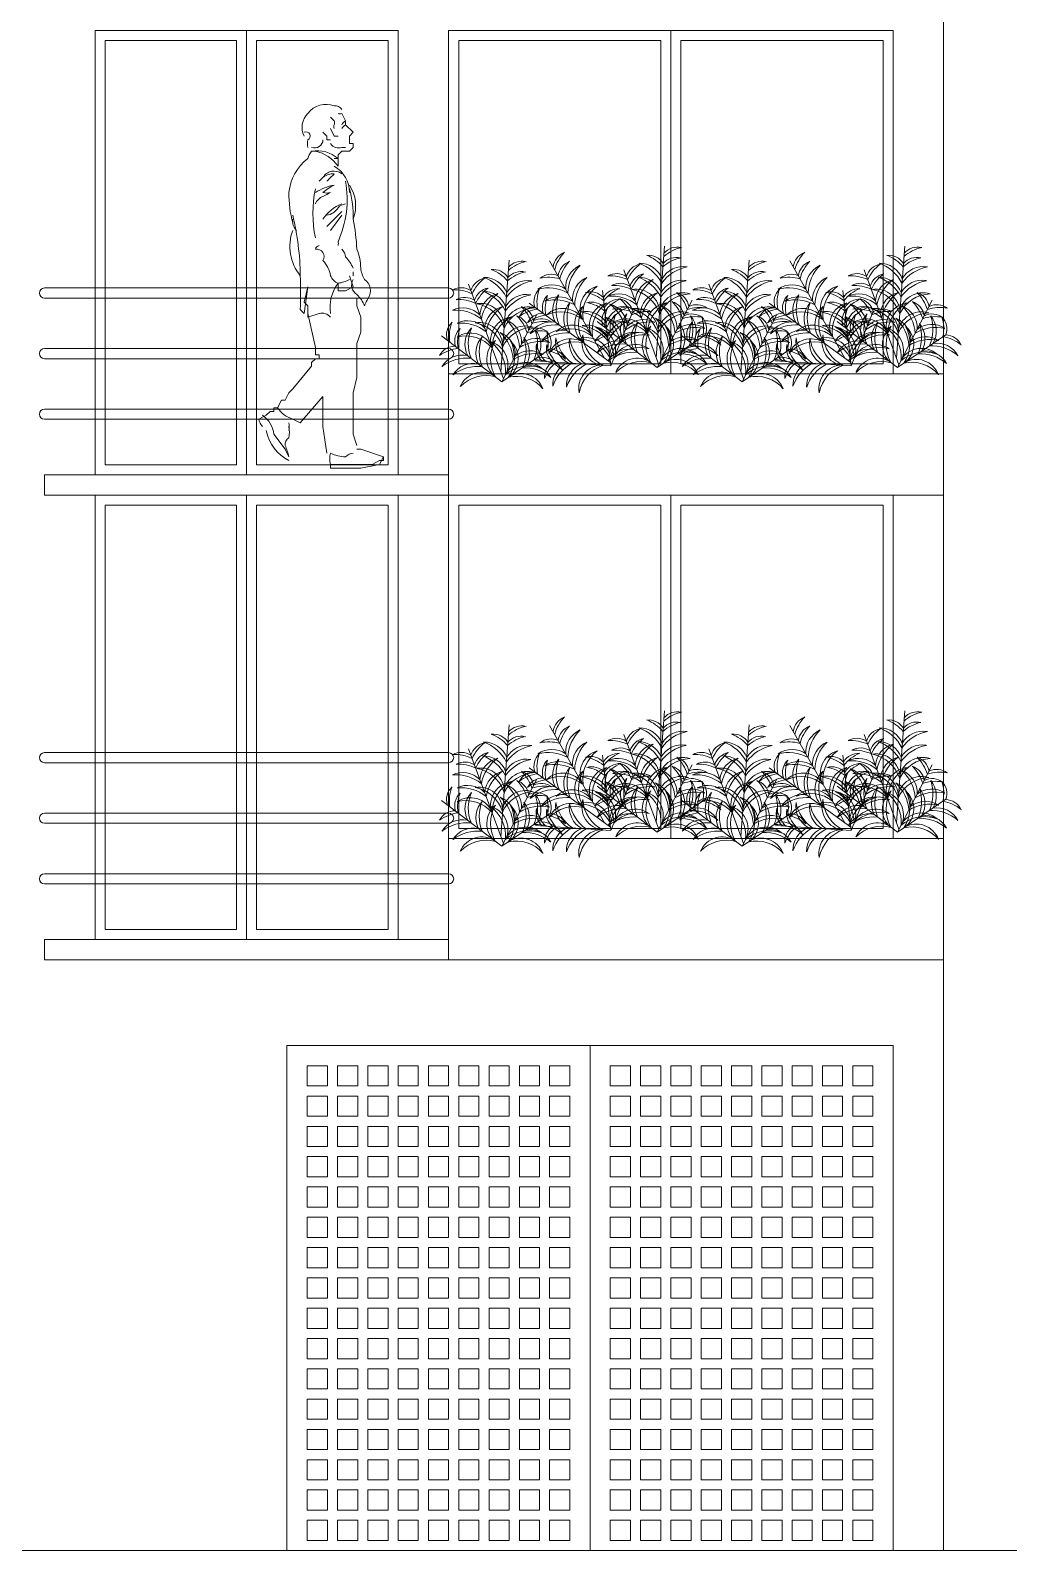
# Model space of a CAD drawing. Header units: millimetres. Extents: x 94 to 362, y 157 to 221.
# Drawn here: x 190.09 to 194.93, y 165.98 to 173.5 of the extents above; entities that cross this region are included whole.
import ezdxf

# ---------------------------------------------------------------- set-up
doc = ezdxf.new("R2010")
doc.units = ezdxf.units.MM
doc.layers.get('0').update_dxf_attribs({"lineweight": 9})
for name, color, linetype, lineweight in [('ALZADOS', 7, 'Continuous', 9), ('ARBOL', 3, 'Continuous', 9), ('BARDA PERIMETRAL', 5, 'Continuous', 9)]:
    doc.layers.add(name, color=color, linetype=linetype, lineweight=lineweight)

# ---------------------------------------------------------------- blocks, each defined once
blk = doc.blocks.new('arbusto02')
at = {"layer": 'ARBOL', "linetype": 'ByBlock'}
for p, q in [((-0.048, 0.801), (0.007, 0.065)), ((0.22, 0.644), (-0.01, 0.019)), ((-0.23, 0.444), (0, 0)), ((0.397, 0.303), (0, 0)), ((-0.319, 0.217), (0, 0))]:
    blk.add_line(p, q, dxfattribs=at)
for centre, radius, start, end in [((-0.132, 0.68), 0.115, 40.53, 103.8644), ((-0.216, 0.539), 0.26, 48.3163, 77.6194), ((-0.127, 0.612), 0.115, 40.53, 103.8644), ((-0.211, 0.471), 0.26, 48.3163, 77.6194), ((0.058, 0.626), 0.115, 84.6157, 147.9501), ((0.162, 0.498), 0.26, 110.8607, 140.1638), ((-0.171, 0.507), 0.16, 29.4889, 99.6338), ((-0.248, 0.401), 0.268, 35.6112, 79.2766), ((0.117, 0.528), 0.16, 88.8463, 158.9911), ((0.209, 0.435), 0.268, 109.2035, 152.8688), ((-0.065, 0.41), 0.26, 23.8984, 53.2015), ((0.069, 0.505), 0.115, 16.1121, 79.4464), ((-0.042, 0.474), 0.26, 23.8984, 53.2015), ((0.093, 0.569), 0.115, 16.1121, 79.4464), ((0.309, 0.346), 0.26, 86.4427, 115.7458), ((0.268, 0.505), 0.115, 60.1978, 123.5321), ((-0.164, 0.416), 0.16, 29.4889, 99.6338), ((-0.241, 0.31), 0.268, 35.6112, 79.2766), ((0.124, 0.437), 0.16, 88.8463, 158.9911), ((0.215, 0.344), 0.268, 109.2035, 152.8688), ((0.14, 0.361), 0.156, 80.6055, 180.8141), ((0.21, 0.283), 0.236, 101.0522, 162.5736), ((-0.128, 0.362), 0.268, 11.1933, 54.8587), ((-0.014, 0.427), 0.16, 5.071, 75.2158), ((0.285, 0.282), 0.26, 86.4427, 115.7458), ((0.244, 0.441), 0.115, 60.1978, 123.5321), ((-0.26, 0.3), 0.115, 63.6602, 126.9945), ((-0.168, 0.338), 0.156, 7.666, 107.8746), ((-0.227, 0.251), 0.236, 25.9065, 87.4278), ((-0.095, 0.385), 0.115, 107.7459, 171.0802), ((0.051, 0.308), 0.26, 133.9908, 163.2939), ((-0.063, 0.325), 0.115, 107.7459, 171.0802), ((0.082, 0.248), 0.26, 133.9908, 163.2939), ((0.029, 0.258), 0.16, 111.9765, 182.1213), ((0.15, 0.208), 0.268, 132.3336, 175.999), ((-0.082, 0.272), 0.156, 343.248, 83.4567), ((-0.171, 0.217), 0.236, 1.4886, 63.0099), ((-0.046, 0.341), 0.16, 5.071, 75.2158), ((-0.159, 0.277), 0.268, 11.1933, 54.8587), ((0.226, 0.242), 0.16, 64.4284, 134.5732), ((0.302, 0.204), 0.268, 84.7855, 128.4509), ((0.257, 0.327), 0.16, 64.4284, 134.5732), ((-0.281, 0.137), 0.26, 71.4465, 100.7496), ((-0.211, 0.255), 0.115, 136.2275, 199.5619), ((-0.046, 0.257), 0.26, 162.4725, 191.7756), ((-0.229, 0.239), 0.115, 63.6602, 126.9945), ((-0.25, 0.076), 0.26, 71.4465, 100.7496), ((-0.097, 0.24), 0.16, 140.4581, 210.6029), ((0.033, 0.254), 0.268, 160.8153, 204.4806), ((-0.158, 0.212), 0.156, 7.666, 107.8746), ((-0.217, 0.125), 0.236, 25.9065, 87.4278), ((0.071, 0.177), 0.16, 111.9765, 182.1213), ((0.192, 0.127), 0.268, 132.3336, 175.999), ((0.15, 0.235), 0.156, 80.6055, 180.8141), ((0.22, 0.157), 0.236, 101.0522, 162.5736), ((0.208, 0.165), 0.156, 56.1875, 156.3962), ((0.24, 0.066), 0.236, 76.6343, 138.1556), ((0.27, 0.119), 0.268, 84.7855, 128.4509), ((0.083, 0.246), 0.16, 332.6191, 42.7639), ((-0.047, 0.252), 0.268, 338.7414, 22.4068), ((0.032, 0.259), 0.26, 351.4465, 20.7496), ((0.196, 0.267), 0.115, 343.6602, 46.9945), ((0.25, 0.308), 0.115, 343.6602, 46.9945), ((0.086, 0.3), 0.26, 351.4465, 20.7496), ((-0.315, 0.101), 0.115, 92.1418, 155.4762), ((-0.256, -0.052), 0.26, 99.9281, 129.2312), ((-0.227, 0.125), 0.16, 52.6191, 122.7639), ((-0.256, -0.003), 0.268, 58.7414, 102.4068), ((-0.186, 0.044), 0.16, 52.6191, 122.7639), ((-0.022, 0.189), 0.16, 140.4581, 210.6029), ((0.108, 0.203), 0.268, 160.8153, 204.4806), ((0.048, 0.154), 0.156, 132.2173, 232.4259), ((0.153, 0.161), 0.236, 152.664, 214.1854), ((0.116, 0.113), 0.156, 103.7356, 203.9443), ((0.211, 0.069), 0.236, 124.1824, 185.7037), ((-0.161, 0.152), 0.236, 329.0367, 30.558), ((-0.057, 0.151), 0.156, 310.7961, 51.0048), ((0.011, 0.19), 0.16, 332.6191, 42.7639), ((-0.119, 0.197), 0.268, 338.7414, 22.4068), ((0.258, -0.038), 0.26, 53.9908, 83.2939), ((0.309, 0.119), 0.115, 27.7459, 91.0802), ((-0.259, 0.001), 0.16, 81.1007, 151.2455), ((-0.224, -0.124), 0.268, 87.223, 130.8884), ((-0.184, -0.05), 0.16, 81.1007, 151.2455), ((-0.214, -0.083), 0.268, 58.7414, 102.4068), ((-0.159, -0.029), 0.156, 30.7961, 131.0048), ((-0.178, -0.133), 0.236, 49.0367, 110.558), ((0.158, -0.167), 0.268, 52.3336, 95.999), ((0.187, -0.039), 0.16, 31.9765, 102.1213), ((0.231, -0.112), 0.268, 52.3336, 95.999), ((0.259, 0.016), 0.16, 31.9765, 102.1213), ((-0.149, -0.176), 0.268, 87.223, 130.8884), ((-0.125, -0.102), 0.156, 59.2778, 159.4864), ((-0.093, -0.201), 0.236, 77.5183, 139.0396), ((0.104, -0.196), 0.236, 44.1824, 105.7037), ((0.131, -0.094), 0.156, 23.7356, 123.9443)]:
    blk.add_arc(centre, radius, start, end, dxfattribs=at)
blk = doc.blocks.new('A$C2EA82C64')
for points in [[(0.2055, 1.7561), (0.1868, 1.7188), (0.1868, 1.7001), (0.1495, 1.6627), (0.1681, 1.6441), (0.1681, 1.6254), (0.1681, 1.6254)], [(0.2429, 1.7935), (0.2429, 1.7935)], [(0.2616, 1.7375), (0.2429, 1.7188)], [(0.2616, 1.6814), (0.2429, 1.6441), (0.2242, 1.6441)], [(0.2616, 1.6254), (0.2802, 1.6254), (0.2802, 1.6441), (0.2989, 1.6627)], [(0.1681, 1.6254), (0.1681, 1.6067), (0.1681, 1.6067), (0.1495, 1.6067), (0.1495, 1.6067), (0.1495, 1.588), (0.1495, 1.588), (0.1681, 1.5693), (0.1868, 1.5693), (0.2055, 1.5693), (0.2242, 1.5506), (0.2242, 1.5506), (0.2242, 1.532), (0.2242, 1.532), (0.2429, 1.532)], [(0.2055, 1.2704), (0.2802, 1.1957)], [(0.2055, 1.2517), (0.2616, 1.177)], [(0.1495, 0.9528), (0.1495, 0.9715)], [(0.1681, 0.9528), (0.1495, 0.8968)], [(0.2242, 0.9154), (0.2242, 0.8781), (0.2055, 0.8781), (0.1868, 0.8781), (0.1868, 0.8781), (0.1495, 0.8968)], [(0.1308, 0.8407), (0.1308, 0.8033), (0.1121, 0.7473), (0.1121, 0.7099), (0.1121, 0.6726), (0.1308, 0.6165), (0.1308, 0.5418), (0.1308, 0.5044), (0.1308, 0.4484), (0.1495, 0.3736), (0.1495, 0.355), (0.1495, 0.3176), (0.1495, 0.2429), (0.1495, 0.1681), (0.1308, 0.1121)], [(0.3736, 0.766), (0.3363, 0.5978), (0.3363, 0.5792), (0.3363, 0.5792), (0.3363, 0.5605), (0.3176, 0.5605), (0.3176, 0.5605), (0.3176, 0.5418), (0.3363, 0.5418), (0.355, 0.5231), (0.355, 0.5044), (0.4484, 0.3923), (0.4671, 0.3736), (0.4857, 0.3363), (0.5044, 0.3363), (0.5231, 0.2989), (0.5418, 0.2989), (0.5418, 0.2989), (0.5418, 0.2802), (0.5605, 0.2802), (0.5792, 0.2616), (0.5792, 0.2616), (0.5792, 0.2616), (0.6165, 0.2429)], [(0.4484, 0.2429), (0.411, 0.2242), (0.2989, 0.355), (0.2989, 0.3176), (0.2989, 0.2989), (0.2989, 0.2055), (0.2802, 0.0747)], [(0.1308, 0.0934), (0.1121, 0.0934), (0, 0.056), (0, 0.056), (0.0187, 0.0187), (0.1121, 0), (0.1495, 0), (0.1868, 0), (0.2055, 0), (0.2055, 0), (0.2616, 0), (0.2616, 0.0187), (0.1868, 0.0187), (0.1495, 0.0187), (0.1121, 0.0187), (0.056, 0.0187), (0.0187, 0.0374), (0, 0.0374), (0, 0.056)]]:
    blk.add_lwpolyline(points)
for points in [[(0.2429, 1.7935, 0.283465), (0.2055, 1.7748)], [(0.2055, 1.7561, 0.220472), (0.2242, 1.7561)], [(0.3736, 1.7561, 0.330709), (0.2429, 1.7935)], [(0.3923, 1.6441, 0.322835), (0.3736, 1.7561)], [(0.2055, 1.7001, 0.149606), (0.1868, 1.7188)], [(0.2055, 1.6814, 0.102362), (0.1868, 1.7001)], [(0.2429, 1.7188, 0.133858), (0.2429, 1.7001)], [(0.2429, 1.6814, 0.251969), (0.2429, 1.7001)], [(0.3923, 1.6627, 1), (0.3736, 1.6254)], [(0.1868, 1.588, 0.07874), (0.2055, 1.588)], [(0.2055, 1.588, 0.362205), (0.2616, 1.6067)], [(0.2989, 1.6254, 0.519685), (0.355, 1.588)], [(0.3736, 1.588, 0.07874), (0.3736, 1.6254)], [(0.355, 1.5693, 0.228346), (0.2242, 1.532, 0.047244), (0.2242, 1.4946)], [(0.3363, 1.5693, 0.188976), (0.2242, 1.4946)], [(0.355, 1.5693, 0.062992), (0.3363, 1.5693)], [(0.3736, 1.532, 0.11811), (0.355, 1.5693)], [(0.4671, 1.3638, 0.212598), (0.3736, 1.532)], [(0.2429, 1.4946, 0.275591), (0.1681, 1.3638)], [(0.2989, 1.4385, 0.464567), (0.2055, 1.4572)], [(0.2989, 1.4385, 0.204724), (0.2429, 1.4572, 0.015748), (0.2802, 1.4199)], [(0.3176, 1.4199, 0.03937), (0.2989, 1.4385)], [(0.1681, 1.4012, 0.244094), (0.1495, 1.233)], [(0.1681, 1.3825, 0.07874), (0.1495, 1.233)], [(0.1868, 1.4199, 0.149606), (0.2242, 1.1209)], [(0.2989, 1.3638, 0.07874), (0.2429, 1.4012)], [(0.3363, 1.3638, 0.102362), (0.2429, 1.4012)], [(0.2989, 1.3451, 0.007874), (0.2616, 1.3638)], [(0.2616, 1.3638, 0.11811), (0.2989, 1.3638)], [(0.3363, 1.1396, 0.102362), (0.3363, 1.3825)], [(0.4484, 1.2144, 0.070866), (0.4671, 1.3638)], [(0.2242, 1.2891, 0.188976), (0.1868, 1.3078)], [(0.2989, 1.233, 0.15748), (0.2055, 1.3078)], [(0.2242, 1.2891, 0.220472), (0.2802, 1.2517)], [(0.3363, 1.3078, 0.220472), (0.2989, 1.3451)], [(0.1495, 1.233, 0.031496), (0.1308, 1.0836, 0.102362), (0.1121, 0.9902)], [(0.4484, 1.2517, 0.055118), (0.411, 0.9528, 0.015748), (0.411, 0.7847), (0.3923, 0.766), (0.3736, 0.8968), (0.3923, 0.822), (0.3736, 0.8033), (0.3736, 0.7847), (0.3736, 0.7473), (0.3176, 0.766, 0.283465), (0.2616, 0.7473)], [(0.4297, 1.177, 0.23622), (0.4484, 1.233)], [(0.411, 0.9528, 0.267717), (0.4484, 1.177)], [(0.2055, 1.0836, 0.165354), (0.1868, 1.0462, 0.086614), (0.1495, 0.9902)], [(0.2242, 1.1209, 0.181102), (0.2242, 1.1023)], [(0.3363, 1.0836, 0.637795), (0.2989, 1.0275)], [(0.3363, 1.0836, 0.267717), (0.3176, 1.1023)], [(0.0934, 0.9341, 0.086614), (0.1121, 0.9902)], [(0.2989, 1.0275, 0.141732), (0.2616, 0.9528)], [(0.0934, 0.9341, 0.393701), (0.0747, 0.8407)], [(0.1308, 0.8594, 0.409449), (0.1495, 0.9341)], [(0.1681, 0.9341, 0.094488), (0.2242, 0.9154, 0.228346), (0.2616, 0.9528)], [(0.2616, 0.766, 0.204724), (0.2242, 0.9154)], [(0.0934, 0.8033, 0.070866), (0.0747, 0.8407)], [(0.1308, 0.8594, 0.11811), (0.0934, 0.8033)], [(0.4484, 0.2429, 0.181102), (0.5231, 0.2989)], [(0.5978, 0.2616, 0.220472), (0.5418, 0.1681), (0.4857, 0.0934), (0.4671, 0.056), (0.4671, 0.056)], [(0.5978, 0.2055, 0.149606), (0.6165, 0.2429)], [(0.4671, 0.2055, 0.070866), (0.4671, 0.1495)], [(0.4671, 0.2242, 0.094488), (0.4671, 0.1868)], [(0.4671, 0.0374, 0.23622), (0.5792, 0.1868)], [(0.4857, 0.1121, 0.370079), (0.4671, 0.1495)], [(0.4857, 0.1121, 0.03937), (0.4671, 0.056)], [(0.1868, 0.056, 0.165354), (0.1495, 0.0747)], [(0.1868, 0.056, 0.11811), (0.2616, 0.0747)], [(0.2616, 0.0187, 0.133858), (0.2616, 0.0747)]]:
    blk.add_lwpolyline(points, format="xyb")

msp = doc.modelspace()

# ---------------------------------------------------------------- linework, layer by layer
for p, q in [((194.6099, 165.9792), (194.6099, 181.0042)), ((193.2099, 173.4542), (193.2099, 171.8542)), ((193.2599, 171.8042), (193.2599, 173.5042)), ((193.2599, 169.5042), (193.2599, 171.2042)), ((193.2099, 171.1542), (193.2099, 169.5542)), ((206.3052, 165.9792), (161.6535, 165.9792))]:
    msp.add_line(p, q)
for points in [[(191.1599, 171.3042), (190.4099, 171.3042), (190.4099, 173.5042), (191.1599, 173.5042)], [(191.1099, 171.3542), (190.4599, 171.3542), (190.4599, 173.4542), (191.1099, 173.4542)], [(191.9099, 171.3042), (191.1599, 171.3042), (191.1599, 173.5042), (191.9099, 173.5042)], [(191.8599, 171.3542), (191.2099, 171.3542), (191.2099, 173.4542), (191.8599, 173.4542)], [(192.1599, 173.5042), (194.3599, 173.5042), (194.3599, 171.8042), (192.1599, 171.8042)], [(192.2099, 173.4542), (193.2099, 173.4542), (193.2099, 171.8542), (192.2099, 171.8542)], [(193.3099, 173.4542), (194.3099, 173.4542), (194.3099, 171.8542), (193.3099, 171.8542)], [(192.1599, 171.8042), (194.6099, 171.8042), (194.6099, 171.2042), (192.1599, 171.2042)], [(190.1599, 171.3042), (192.1599, 171.3042), (192.1599, 171.2042), (190.1599, 171.2042)], [(191.1599, 169.0042), (190.4099, 169.0042), (190.4099, 171.2042), (191.1599, 171.2042)], [(191.9099, 169.0042), (191.1599, 169.0042), (191.1599, 171.2042), (191.9099, 171.2042)], [(192.1599, 171.2042), (194.3599, 171.2042), (194.3599, 169.5042), (192.1599, 169.5042)], [(191.1099, 169.0542), (190.4599, 169.0542), (190.4599, 171.1542), (191.1099, 171.1542)], [(191.8599, 169.0542), (191.2099, 169.0542), (191.2099, 171.1542), (191.8599, 171.1542)], [(192.2099, 171.1542), (193.2099, 171.1542), (193.2099, 169.5542), (192.2099, 169.5542)], [(193.3099, 171.1542), (194.3099, 171.1542), (194.3099, 169.5542), (193.3099, 169.5542)], [(192.1599, 169.5042), (194.6099, 169.5042), (194.6099, 168.9042), (192.1599, 168.9042)], [(190.1599, 169.0042), (192.1599, 169.0042), (192.1599, 168.9042), (190.1599, 168.9042)], [(191.3599, 168.4792), (192.8599, 168.4792), (192.8599, 165.9792), (191.3599, 165.9792)], [(192.8599, 168.4792), (194.3599, 168.4792), (194.3599, 165.9792), (192.8599, 165.9792)], [(191.4599, 168.3792), (191.5599, 168.3792), (191.5599, 168.2792), (191.4599, 168.2792)], [(191.4599, 168.3792), (191.5599, 168.3792), (191.5599, 168.2792), (191.4599, 168.2792)], [(191.6099, 168.3792), (191.7099, 168.3792), (191.7099, 168.2792), (191.6099, 168.2792)], [(191.7599, 168.3792), (191.8599, 168.3792), (191.8599, 168.2792), (191.7599, 168.2792)], [(191.7599, 168.3792), (191.8599, 168.3792), (191.8599, 168.2792), (191.7599, 168.2792)], [(191.9099, 168.3792), (192.0099, 168.3792), (192.0099, 168.2792), (191.9099, 168.2792)], [(192.0599, 168.3792), (192.1599, 168.3792), (192.1599, 168.2792), (192.0599, 168.2792)], [(192.0599, 168.3792), (192.1599, 168.3792), (192.1599, 168.2792), (192.0599, 168.2792)], [(192.2099, 168.3792), (192.3099, 168.3792), (192.3099, 168.2792), (192.2099, 168.2792)], [(192.3599, 168.3792), (192.4599, 168.3792), (192.4599, 168.2792), (192.3599, 168.2792)], [(192.3599, 168.3792), (192.4599, 168.3792), (192.4599, 168.2792), (192.3599, 168.2792)], [(192.5099, 168.3792), (192.6099, 168.3792), (192.6099, 168.2792), (192.5099, 168.2792)], [(192.6599, 168.3792), (192.7599, 168.3792), (192.7599, 168.2792), (192.6599, 168.2792)], [(192.9599, 168.3792), (193.0599, 168.3792), (193.0599, 168.2792), (192.9599, 168.2792)], [(192.9599, 168.3792), (193.0599, 168.3792), (193.0599, 168.2792), (192.9599, 168.2792)], [(193.1099, 168.3792), (193.2099, 168.3792), (193.2099, 168.2792), (193.1099, 168.2792)], [(193.2599, 168.3792), (193.3599, 168.3792), (193.3599, 168.2792), (193.2599, 168.2792)], [(193.2599, 168.3792), (193.3599, 168.3792), (193.3599, 168.2792), (193.2599, 168.2792)], [(193.4099, 168.3792), (193.5099, 168.3792), (193.5099, 168.2792), (193.4099, 168.2792)], [(193.5599, 168.3792), (193.6599, 168.3792), (193.6599, 168.2792), (193.5599, 168.2792)], [(193.5599, 168.3792), (193.6599, 168.3792), (193.6599, 168.2792), (193.5599, 168.2792)], [(193.7099, 168.3792), (193.8099, 168.3792), (193.8099, 168.2792), (193.7099, 168.2792)], [(193.8599, 168.3792), (193.9599, 168.3792), (193.9599, 168.2792), (193.8599, 168.2792)], [(193.8599, 168.3792), (193.9599, 168.3792), (193.9599, 168.2792), (193.8599, 168.2792)], [(194.0099, 168.3792), (194.1099, 168.3792), (194.1099, 168.2792), (194.0099, 168.2792)], [(194.1599, 168.3792), (194.2599, 168.3792), (194.2599, 168.2792), (194.1599, 168.2792)], [(191.4599, 168.2292), (191.5599, 168.2292), (191.5599, 168.1292), (191.4599, 168.1292)], [(191.4599, 168.2292), (191.5599, 168.2292), (191.5599, 168.1292), (191.4599, 168.1292)], [(191.6099, 168.2292), (191.7099, 168.2292), (191.7099, 168.1292), (191.6099, 168.1292)], [(191.7599, 168.2292), (191.8599, 168.2292), (191.8599, 168.1292), (191.7599, 168.1292)], [(191.7599, 168.2292), (191.8599, 168.2292), (191.8599, 168.1292), (191.7599, 168.1292)], [(191.9099, 168.2292), (192.0099, 168.2292), (192.0099, 168.1292), (191.9099, 168.1292)], [(192.0599, 168.2292), (192.1599, 168.2292), (192.1599, 168.1292), (192.0599, 168.1292)], [(192.0599, 168.2292), (192.1599, 168.2292), (192.1599, 168.1292), (192.0599, 168.1292)], [(192.2099, 168.2292), (192.3099, 168.2292), (192.3099, 168.1292), (192.2099, 168.1292)], [(192.3599, 168.2292), (192.4599, 168.2292), (192.4599, 168.1292), (192.3599, 168.1292)], [(192.3599, 168.2292), (192.4599, 168.2292), (192.4599, 168.1292), (192.3599, 168.1292)], [(192.5099, 168.2292), (192.6099, 168.2292), (192.6099, 168.1292), (192.5099, 168.1292)], [(192.6599, 168.2292), (192.7599, 168.2292), (192.7599, 168.1292), (192.6599, 168.1292)], [(192.9599, 168.2292), (193.0599, 168.2292), (193.0599, 168.1292), (192.9599, 168.1292)], [(192.9599, 168.2292), (193.0599, 168.2292), (193.0599, 168.1292), (192.9599, 168.1292)], [(193.1099, 168.2292), (193.2099, 168.2292), (193.2099, 168.1292), (193.1099, 168.1292)], [(193.2599, 168.2292), (193.3599, 168.2292), (193.3599, 168.1292), (193.2599, 168.1292)], [(193.2599, 168.2292), (193.3599, 168.2292), (193.3599, 168.1292), (193.2599, 168.1292)], [(193.4099, 168.2292), (193.5099, 168.2292), (193.5099, 168.1292), (193.4099, 168.1292)], [(193.5599, 168.2292), (193.6599, 168.2292), (193.6599, 168.1292), (193.5599, 168.1292)], [(193.5599, 168.2292), (193.6599, 168.2292), (193.6599, 168.1292), (193.5599, 168.1292)], [(193.7099, 168.2292), (193.8099, 168.2292), (193.8099, 168.1292), (193.7099, 168.1292)], [(193.8599, 168.2292), (193.9599, 168.2292), (193.9599, 168.1292), (193.8599, 168.1292)], [(193.8599, 168.2292), (193.9599, 168.2292), (193.9599, 168.1292), (193.8599, 168.1292)], [(194.0099, 168.2292), (194.1099, 168.2292), (194.1099, 168.1292), (194.0099, 168.1292)], [(194.1599, 168.2292), (194.2599, 168.2292), (194.2599, 168.1292), (194.1599, 168.1292)], [(191.4599, 168.0792), (191.5599, 168.0792), (191.5599, 167.9792), (191.4599, 167.9792)], [(191.4599, 168.0792), (191.5599, 168.0792), (191.5599, 167.9792), (191.4599, 167.9792)], [(191.6099, 168.0792), (191.7099, 168.0792), (191.7099, 167.9792), (191.6099, 167.9792)], [(191.7599, 168.0792), (191.8599, 168.0792), (191.8599, 167.9792), (191.7599, 167.9792)], [(191.7599, 168.0792), (191.8599, 168.0792), (191.8599, 167.9792), (191.7599, 167.9792)], [(191.9099, 168.0792), (192.0099, 168.0792), (192.0099, 167.9792), (191.9099, 167.9792)], [(192.0599, 168.0792), (192.1599, 168.0792), (192.1599, 167.9792), (192.0599, 167.9792)], [(192.0599, 168.0792), (192.1599, 168.0792), (192.1599, 167.9792), (192.0599, 167.9792)], [(192.2099, 168.0792), (192.3099, 168.0792), (192.3099, 167.9792), (192.2099, 167.9792)], [(192.3599, 168.0792), (192.4599, 168.0792), (192.4599, 167.9792), (192.3599, 167.9792)], [(192.3599, 168.0792), (192.4599, 168.0792), (192.4599, 167.9792), (192.3599, 167.9792)], [(192.5099, 168.0792), (192.6099, 168.0792), (192.6099, 167.9792), (192.5099, 167.9792)], [(192.6599, 168.0792), (192.7599, 168.0792), (192.7599, 167.9792), (192.6599, 167.9792)], [(192.9599, 168.0792), (193.0599, 168.0792), (193.0599, 167.9792), (192.9599, 167.9792)], [(192.9599, 168.0792), (193.0599, 168.0792), (193.0599, 167.9792), (192.9599, 167.9792)], [(193.1099, 168.0792), (193.2099, 168.0792), (193.2099, 167.9792), (193.1099, 167.9792)], [(193.2599, 168.0792), (193.3599, 168.0792), (193.3599, 167.9792), (193.2599, 167.9792)], [(193.2599, 168.0792), (193.3599, 168.0792), (193.3599, 167.9792), (193.2599, 167.9792)], [(193.4099, 168.0792), (193.5099, 168.0792), (193.5099, 167.9792), (193.4099, 167.9792)], [(193.5599, 168.0792), (193.6599, 168.0792), (193.6599, 167.9792), (193.5599, 167.9792)], [(193.5599, 168.0792), (193.6599, 168.0792), (193.6599, 167.9792), (193.5599, 167.9792)], [(193.7099, 168.0792), (193.8099, 168.0792), (193.8099, 167.9792), (193.7099, 167.9792)], [(193.8599, 168.0792), (193.9599, 168.0792), (193.9599, 167.9792), (193.8599, 167.9792)], [(193.8599, 168.0792), (193.9599, 168.0792), (193.9599, 167.9792), (193.8599, 167.9792)], [(194.0099, 168.0792), (194.1099, 168.0792), (194.1099, 167.9792), (194.0099, 167.9792)], [(194.1599, 168.0792), (194.2599, 168.0792), (194.2599, 167.9792), (194.1599, 167.9792)], [(191.4599, 167.9292), (191.5599, 167.9292), (191.5599, 167.8292), (191.4599, 167.8292)], [(191.4599, 167.9292), (191.5599, 167.9292), (191.5599, 167.8292), (191.4599, 167.8292)], [(191.6099, 167.9292), (191.7099, 167.9292), (191.7099, 167.8292), (191.6099, 167.8292)], [(191.7599, 167.9292), (191.8599, 167.9292), (191.8599, 167.8292), (191.7599, 167.8292)], [(191.7599, 167.9292), (191.8599, 167.9292), (191.8599, 167.8292), (191.7599, 167.8292)], [(191.9099, 167.9292), (192.0099, 167.9292), (192.0099, 167.8292), (191.9099, 167.8292)], [(192.0599, 167.9292), (192.1599, 167.9292), (192.1599, 167.8292), (192.0599, 167.8292)], [(192.0599, 167.9292), (192.1599, 167.9292), (192.1599, 167.8292), (192.0599, 167.8292)], [(192.2099, 167.9292), (192.3099, 167.9292), (192.3099, 167.8292), (192.2099, 167.8292)], [(192.3599, 167.9292), (192.4599, 167.9292), (192.4599, 167.8292), (192.3599, 167.8292)], [(192.3599, 167.9292), (192.4599, 167.9292), (192.4599, 167.8292), (192.3599, 167.8292)], [(192.5099, 167.9292), (192.6099, 167.9292), (192.6099, 167.8292), (192.5099, 167.8292)], [(192.6599, 167.9292), (192.7599, 167.9292), (192.7599, 167.8292), (192.6599, 167.8292)], [(192.9599, 167.9292), (193.0599, 167.9292), (193.0599, 167.8292), (192.9599, 167.8292)], [(192.9599, 167.9292), (193.0599, 167.9292), (193.0599, 167.8292), (192.9599, 167.8292)], [(193.1099, 167.9292), (193.2099, 167.9292), (193.2099, 167.8292), (193.1099, 167.8292)], [(193.2599, 167.9292), (193.3599, 167.9292), (193.3599, 167.8292), (193.2599, 167.8292)], [(193.2599, 167.9292), (193.3599, 167.9292), (193.3599, 167.8292), (193.2599, 167.8292)], [(193.4099, 167.9292), (193.5099, 167.9292), (193.5099, 167.8292), (193.4099, 167.8292)], [(193.5599, 167.9292), (193.6599, 167.9292), (193.6599, 167.8292), (193.5599, 167.8292)], [(193.5599, 167.9292), (193.6599, 167.9292), (193.6599, 167.8292), (193.5599, 167.8292)], [(193.7099, 167.9292), (193.8099, 167.9292), (193.8099, 167.8292), (193.7099, 167.8292)], [(193.8599, 167.9292), (193.9599, 167.9292), (193.9599, 167.8292), (193.8599, 167.8292)], [(193.8599, 167.9292), (193.9599, 167.9292), (193.9599, 167.8292), (193.8599, 167.8292)], [(194.0099, 167.9292), (194.1099, 167.9292), (194.1099, 167.8292), (194.0099, 167.8292)], [(194.1599, 167.9292), (194.2599, 167.9292), (194.2599, 167.8292), (194.1599, 167.8292)], [(191.4599, 167.7792), (191.5599, 167.7792), (191.5599, 167.6792), (191.4599, 167.6792)], [(191.4599, 167.7792), (191.5599, 167.7792), (191.5599, 167.6792), (191.4599, 167.6792)], [(191.6099, 167.7792), (191.7099, 167.7792), (191.7099, 167.6792), (191.6099, 167.6792)], [(191.7599, 167.7792), (191.8599, 167.7792), (191.8599, 167.6792), (191.7599, 167.6792)], [(191.7599, 167.7792), (191.8599, 167.7792), (191.8599, 167.6792), (191.7599, 167.6792)], [(191.9099, 167.7792), (192.0099, 167.7792), (192.0099, 167.6792), (191.9099, 167.6792)], [(192.0599, 167.7792), (192.1599, 167.7792), (192.1599, 167.6792), (192.0599, 167.6792)], [(192.0599, 167.7792), (192.1599, 167.7792), (192.1599, 167.6792), (192.0599, 167.6792)], [(192.2099, 167.7792), (192.3099, 167.7792), (192.3099, 167.6792), (192.2099, 167.6792)], [(192.3599, 167.7792), (192.4599, 167.7792), (192.4599, 167.6792), (192.3599, 167.6792)], [(192.3599, 167.7792), (192.4599, 167.7792), (192.4599, 167.6792), (192.3599, 167.6792)], [(192.5099, 167.7792), (192.6099, 167.7792), (192.6099, 167.6792), (192.5099, 167.6792)], [(192.6599, 167.7792), (192.7599, 167.7792), (192.7599, 167.6792), (192.6599, 167.6792)], [(192.9599, 167.7792), (193.0599, 167.7792), (193.0599, 167.6792), (192.9599, 167.6792)], [(192.9599, 167.7792), (193.0599, 167.7792), (193.0599, 167.6792), (192.9599, 167.6792)], [(193.1099, 167.7792), (193.2099, 167.7792), (193.2099, 167.6792), (193.1099, 167.6792)], [(193.2599, 167.7792), (193.3599, 167.7792), (193.3599, 167.6792), (193.2599, 167.6792)], [(193.2599, 167.7792), (193.3599, 167.7792), (193.3599, 167.6792), (193.2599, 167.6792)], [(193.4099, 167.7792), (193.5099, 167.7792), (193.5099, 167.6792), (193.4099, 167.6792)], [(193.5599, 167.7792), (193.6599, 167.7792), (193.6599, 167.6792), (193.5599, 167.6792)], [(193.5599, 167.7792), (193.6599, 167.7792), (193.6599, 167.6792), (193.5599, 167.6792)], [(193.7099, 167.7792), (193.8099, 167.7792), (193.8099, 167.6792), (193.7099, 167.6792)], [(193.8599, 167.7792), (193.9599, 167.7792), (193.9599, 167.6792), (193.8599, 167.6792)], [(193.8599, 167.7792), (193.9599, 167.7792), (193.9599, 167.6792), (193.8599, 167.6792)], [(194.0099, 167.7792), (194.1099, 167.7792), (194.1099, 167.6792), (194.0099, 167.6792)], [(194.1599, 167.7792), (194.2599, 167.7792), (194.2599, 167.6792), (194.1599, 167.6792)], [(191.4599, 167.6292), (191.5599, 167.6292), (191.5599, 167.5292), (191.4599, 167.5292)], [(191.4599, 167.6292), (191.5599, 167.6292), (191.5599, 167.5292), (191.4599, 167.5292)], [(191.6099, 167.6292), (191.7099, 167.6292), (191.7099, 167.5292), (191.6099, 167.5292)], [(191.7599, 167.6292), (191.8599, 167.6292), (191.8599, 167.5292), (191.7599, 167.5292)], [(191.7599, 167.6292), (191.8599, 167.6292), (191.8599, 167.5292), (191.7599, 167.5292)], [(191.9099, 167.6292), (192.0099, 167.6292), (192.0099, 167.5292), (191.9099, 167.5292)], [(192.0599, 167.6292), (192.1599, 167.6292), (192.1599, 167.5292), (192.0599, 167.5292)], [(192.0599, 167.6292), (192.1599, 167.6292), (192.1599, 167.5292), (192.0599, 167.5292)], [(192.2099, 167.6292), (192.3099, 167.6292), (192.3099, 167.5292), (192.2099, 167.5292)], [(192.3599, 167.6292), (192.4599, 167.6292), (192.4599, 167.5292), (192.3599, 167.5292)], [(192.3599, 167.6292), (192.4599, 167.6292), (192.4599, 167.5292), (192.3599, 167.5292)], [(192.5099, 167.6292), (192.6099, 167.6292), (192.6099, 167.5292), (192.5099, 167.5292)], [(192.6599, 167.6292), (192.7599, 167.6292), (192.7599, 167.5292), (192.6599, 167.5292)], [(192.9599, 167.6292), (193.0599, 167.6292), (193.0599, 167.5292), (192.9599, 167.5292)], [(192.9599, 167.6292), (193.0599, 167.6292), (193.0599, 167.5292), (192.9599, 167.5292)], [(193.1099, 167.6292), (193.2099, 167.6292), (193.2099, 167.5292), (193.1099, 167.5292)], [(193.2599, 167.6292), (193.3599, 167.6292), (193.3599, 167.5292), (193.2599, 167.5292)], [(193.2599, 167.6292), (193.3599, 167.6292), (193.3599, 167.5292), (193.2599, 167.5292)], [(193.4099, 167.6292), (193.5099, 167.6292), (193.5099, 167.5292), (193.4099, 167.5292)], [(193.5599, 167.6292), (193.6599, 167.6292), (193.6599, 167.5292), (193.5599, 167.5292)], [(193.5599, 167.6292), (193.6599, 167.6292), (193.6599, 167.5292), (193.5599, 167.5292)], [(193.7099, 167.6292), (193.8099, 167.6292), (193.8099, 167.5292), (193.7099, 167.5292)], [(193.8599, 167.6292), (193.9599, 167.6292), (193.9599, 167.5292), (193.8599, 167.5292)], [(193.8599, 167.6292), (193.9599, 167.6292), (193.9599, 167.5292), (193.8599, 167.5292)], [(194.0099, 167.6292), (194.1099, 167.6292), (194.1099, 167.5292), (194.0099, 167.5292)], [(194.1599, 167.6292), (194.2599, 167.6292), (194.2599, 167.5292), (194.1599, 167.5292)], [(191.4599, 167.4792), (191.5599, 167.4792), (191.5599, 167.3792), (191.4599, 167.3792)], [(191.4599, 167.4792), (191.5599, 167.4792), (191.5599, 167.3792), (191.4599, 167.3792)], [(191.6099, 167.4792), (191.7099, 167.4792), (191.7099, 167.3792), (191.6099, 167.3792)], [(191.7599, 167.4792), (191.8599, 167.4792), (191.8599, 167.3792), (191.7599, 167.3792)], [(191.7599, 167.4792), (191.8599, 167.4792), (191.8599, 167.3792), (191.7599, 167.3792)], [(191.9099, 167.4792), (192.0099, 167.4792), (192.0099, 167.3792), (191.9099, 167.3792)], [(192.0599, 167.4792), (192.1599, 167.4792), (192.1599, 167.3792), (192.0599, 167.3792)], [(192.0599, 167.4792), (192.1599, 167.4792), (192.1599, 167.3792), (192.0599, 167.3792)], [(192.2099, 167.4792), (192.3099, 167.4792), (192.3099, 167.3792), (192.2099, 167.3792)], [(192.3599, 167.4792), (192.4599, 167.4792), (192.4599, 167.3792), (192.3599, 167.3792)], [(192.3599, 167.4792), (192.4599, 167.4792), (192.4599, 167.3792), (192.3599, 167.3792)], [(192.5099, 167.4792), (192.6099, 167.4792), (192.6099, 167.3792), (192.5099, 167.3792)], [(192.6599, 167.4792), (192.7599, 167.4792), (192.7599, 167.3792), (192.6599, 167.3792)], [(192.9599, 167.4792), (193.0599, 167.4792), (193.0599, 167.3792), (192.9599, 167.3792)], [(192.9599, 167.4792), (193.0599, 167.4792), (193.0599, 167.3792), (192.9599, 167.3792)], [(193.1099, 167.4792), (193.2099, 167.4792), (193.2099, 167.3792), (193.1099, 167.3792)], [(193.2599, 167.4792), (193.3599, 167.4792), (193.3599, 167.3792), (193.2599, 167.3792)], [(193.2599, 167.4792), (193.3599, 167.4792), (193.3599, 167.3792), (193.2599, 167.3792)], [(193.4099, 167.4792), (193.5099, 167.4792), (193.5099, 167.3792), (193.4099, 167.3792)], [(193.5599, 167.4792), (193.6599, 167.4792), (193.6599, 167.3792), (193.5599, 167.3792)], [(193.5599, 167.4792), (193.6599, 167.4792), (193.6599, 167.3792), (193.5599, 167.3792)], [(193.7099, 167.4792), (193.8099, 167.4792), (193.8099, 167.3792), (193.7099, 167.3792)], [(193.8599, 167.4792), (193.9599, 167.4792), (193.9599, 167.3792), (193.8599, 167.3792)], [(193.8599, 167.4792), (193.9599, 167.4792), (193.9599, 167.3792), (193.8599, 167.3792)], [(194.0099, 167.4792), (194.1099, 167.4792), (194.1099, 167.3792), (194.0099, 167.3792)], [(194.1599, 167.4792), (194.2599, 167.4792), (194.2599, 167.3792), (194.1599, 167.3792)], [(191.4599, 167.3292), (191.5599, 167.3292), (191.5599, 167.2292), (191.4599, 167.2292)], [(191.4599, 167.3292), (191.5599, 167.3292), (191.5599, 167.2292), (191.4599, 167.2292)], [(191.6099, 167.3292), (191.7099, 167.3292), (191.7099, 167.2292), (191.6099, 167.2292)], [(191.7599, 167.3292), (191.8599, 167.3292), (191.8599, 167.2292), (191.7599, 167.2292)], [(191.7599, 167.3292), (191.8599, 167.3292), (191.8599, 167.2292), (191.7599, 167.2292)], [(191.9099, 167.3292), (192.0099, 167.3292), (192.0099, 167.2292), (191.9099, 167.2292)], [(192.0599, 167.3292), (192.1599, 167.3292), (192.1599, 167.2292), (192.0599, 167.2292)], [(192.0599, 167.3292), (192.1599, 167.3292), (192.1599, 167.2292), (192.0599, 167.2292)], [(192.2099, 167.3292), (192.3099, 167.3292), (192.3099, 167.2292), (192.2099, 167.2292)], [(192.3599, 167.3292), (192.4599, 167.3292), (192.4599, 167.2292), (192.3599, 167.2292)], [(192.3599, 167.3292), (192.4599, 167.3292), (192.4599, 167.2292), (192.3599, 167.2292)], [(192.5099, 167.3292), (192.6099, 167.3292), (192.6099, 167.2292), (192.5099, 167.2292)], [(192.6599, 167.3292), (192.7599, 167.3292), (192.7599, 167.2292), (192.6599, 167.2292)], [(192.9599, 167.3292), (193.0599, 167.3292), (193.0599, 167.2292), (192.9599, 167.2292)], [(192.9599, 167.3292), (193.0599, 167.3292), (193.0599, 167.2292), (192.9599, 167.2292)], [(193.1099, 167.3292), (193.2099, 167.3292), (193.2099, 167.2292), (193.1099, 167.2292)], [(193.2599, 167.3292), (193.3599, 167.3292), (193.3599, 167.2292), (193.2599, 167.2292)], [(193.2599, 167.3292), (193.3599, 167.3292), (193.3599, 167.2292), (193.2599, 167.2292)], [(193.4099, 167.3292), (193.5099, 167.3292), (193.5099, 167.2292), (193.4099, 167.2292)], [(193.5599, 167.3292), (193.6599, 167.3292), (193.6599, 167.2292), (193.5599, 167.2292)], [(193.5599, 167.3292), (193.6599, 167.3292), (193.6599, 167.2292), (193.5599, 167.2292)], [(193.7099, 167.3292), (193.8099, 167.3292), (193.8099, 167.2292), (193.7099, 167.2292)], [(193.8599, 167.3292), (193.9599, 167.3292), (193.9599, 167.2292), (193.8599, 167.2292)], [(193.8599, 167.3292), (193.9599, 167.3292), (193.9599, 167.2292), (193.8599, 167.2292)], [(194.0099, 167.3292), (194.1099, 167.3292), (194.1099, 167.2292), (194.0099, 167.2292)], [(194.1599, 167.3292), (194.2599, 167.3292), (194.2599, 167.2292), (194.1599, 167.2292)], [(191.4599, 167.1792), (191.5599, 167.1792), (191.5599, 167.0792), (191.4599, 167.0792)], [(191.4599, 167.1792), (191.5599, 167.1792), (191.5599, 167.0792), (191.4599, 167.0792)], [(191.6099, 167.1792), (191.7099, 167.1792), (191.7099, 167.0792), (191.6099, 167.0792)], [(191.7599, 167.1792), (191.8599, 167.1792), (191.8599, 167.0792), (191.7599, 167.0792)], [(191.7599, 167.1792), (191.8599, 167.1792), (191.8599, 167.0792), (191.7599, 167.0792)], [(191.9099, 167.1792), (192.0099, 167.1792), (192.0099, 167.0792), (191.9099, 167.0792)], [(192.0599, 167.1792), (192.1599, 167.1792), (192.1599, 167.0792), (192.0599, 167.0792)], [(192.0599, 167.1792), (192.1599, 167.1792), (192.1599, 167.0792), (192.0599, 167.0792)], [(192.2099, 167.1792), (192.3099, 167.1792), (192.3099, 167.0792), (192.2099, 167.0792)], [(192.3599, 167.1792), (192.4599, 167.1792), (192.4599, 167.0792), (192.3599, 167.0792)], [(192.3599, 167.1792), (192.4599, 167.1792), (192.4599, 167.0792), (192.3599, 167.0792)], [(192.5099, 167.1792), (192.6099, 167.1792), (192.6099, 167.0792), (192.5099, 167.0792)], [(192.6599, 167.1792), (192.7599, 167.1792), (192.7599, 167.0792), (192.6599, 167.0792)], [(192.9599, 167.1792), (193.0599, 167.1792), (193.0599, 167.0792), (192.9599, 167.0792)], [(192.9599, 167.1792), (193.0599, 167.1792), (193.0599, 167.0792), (192.9599, 167.0792)], [(193.1099, 167.1792), (193.2099, 167.1792), (193.2099, 167.0792), (193.1099, 167.0792)], [(193.2599, 167.1792), (193.3599, 167.1792), (193.3599, 167.0792), (193.2599, 167.0792)], [(193.2599, 167.1792), (193.3599, 167.1792), (193.3599, 167.0792), (193.2599, 167.0792)], [(193.4099, 167.1792), (193.5099, 167.1792), (193.5099, 167.0792), (193.4099, 167.0792)], [(193.5599, 167.1792), (193.6599, 167.1792), (193.6599, 167.0792), (193.5599, 167.0792)], [(193.5599, 167.1792), (193.6599, 167.1792), (193.6599, 167.0792), (193.5599, 167.0792)], [(193.7099, 167.1792), (193.8099, 167.1792), (193.8099, 167.0792), (193.7099, 167.0792)], [(193.8599, 167.1792), (193.9599, 167.1792), (193.9599, 167.0792), (193.8599, 167.0792)], [(193.8599, 167.1792), (193.9599, 167.1792), (193.9599, 167.0792), (193.8599, 167.0792)], [(194.0099, 167.1792), (194.1099, 167.1792), (194.1099, 167.0792), (194.0099, 167.0792)], [(194.1599, 167.1792), (194.2599, 167.1792), (194.2599, 167.0792), (194.1599, 167.0792)], [(191.4599, 167.0292), (191.5599, 167.0292), (191.5599, 166.9292), (191.4599, 166.9292)], [(191.4599, 167.0292), (191.5599, 167.0292), (191.5599, 166.9292), (191.4599, 166.9292)], [(191.6099, 167.0292), (191.7099, 167.0292), (191.7099, 166.9292), (191.6099, 166.9292)], [(191.7599, 167.0292), (191.8599, 167.0292), (191.8599, 166.9292), (191.7599, 166.9292)], [(191.7599, 167.0292), (191.8599, 167.0292), (191.8599, 166.9292), (191.7599, 166.9292)], [(191.9099, 167.0292), (192.0099, 167.0292), (192.0099, 166.9292), (191.9099, 166.9292)], [(192.0599, 167.0292), (192.1599, 167.0292), (192.1599, 166.9292), (192.0599, 166.9292)], [(192.0599, 167.0292), (192.1599, 167.0292), (192.1599, 166.9292), (192.0599, 166.9292)], [(192.2099, 167.0292), (192.3099, 167.0292), (192.3099, 166.9292), (192.2099, 166.9292)], [(192.3599, 167.0292), (192.4599, 167.0292), (192.4599, 166.9292), (192.3599, 166.9292)], [(192.3599, 167.0292), (192.4599, 167.0292), (192.4599, 166.9292), (192.3599, 166.9292)], [(192.5099, 167.0292), (192.6099, 167.0292), (192.6099, 166.9292), (192.5099, 166.9292)], [(192.6599, 167.0292), (192.7599, 167.0292), (192.7599, 166.9292), (192.6599, 166.9292)], [(192.9599, 167.0292), (193.0599, 167.0292), (193.0599, 166.9292), (192.9599, 166.9292)], [(192.9599, 167.0292), (193.0599, 167.0292), (193.0599, 166.9292), (192.9599, 166.9292)], [(193.1099, 167.0292), (193.2099, 167.0292), (193.2099, 166.9292), (193.1099, 166.9292)], [(193.2599, 167.0292), (193.3599, 167.0292), (193.3599, 166.9292), (193.2599, 166.9292)], [(193.2599, 167.0292), (193.3599, 167.0292), (193.3599, 166.9292), (193.2599, 166.9292)], [(193.4099, 167.0292), (193.5099, 167.0292), (193.5099, 166.9292), (193.4099, 166.9292)], [(193.5599, 167.0292), (193.6599, 167.0292), (193.6599, 166.9292), (193.5599, 166.9292)], [(193.5599, 167.0292), (193.6599, 167.0292), (193.6599, 166.9292), (193.5599, 166.9292)], [(193.7099, 167.0292), (193.8099, 167.0292), (193.8099, 166.9292), (193.7099, 166.9292)], [(193.8599, 167.0292), (193.9599, 167.0292), (193.9599, 166.9292), (193.8599, 166.9292)], [(193.8599, 167.0292), (193.9599, 167.0292), (193.9599, 166.9292), (193.8599, 166.9292)], [(194.0099, 167.0292), (194.1099, 167.0292), (194.1099, 166.9292), (194.0099, 166.9292)], [(194.1599, 167.0292), (194.2599, 167.0292), (194.2599, 166.9292), (194.1599, 166.9292)], [(191.4599, 166.8792), (191.5599, 166.8792), (191.5599, 166.7792), (191.4599, 166.7792)], [(191.4599, 166.8792), (191.5599, 166.8792), (191.5599, 166.7792), (191.4599, 166.7792)], [(191.6099, 166.8792), (191.7099, 166.8792), (191.7099, 166.7792), (191.6099, 166.7792)], [(191.7599, 166.8792), (191.8599, 166.8792), (191.8599, 166.7792), (191.7599, 166.7792)], [(191.7599, 166.8792), (191.8599, 166.8792), (191.8599, 166.7792), (191.7599, 166.7792)], [(191.9099, 166.8792), (192.0099, 166.8792), (192.0099, 166.7792), (191.9099, 166.7792)], [(192.0599, 166.8792), (192.1599, 166.8792), (192.1599, 166.7792), (192.0599, 166.7792)], [(192.0599, 166.8792), (192.1599, 166.8792), (192.1599, 166.7792), (192.0599, 166.7792)], [(192.2099, 166.8792), (192.3099, 166.8792), (192.3099, 166.7792), (192.2099, 166.7792)], [(192.3599, 166.8792), (192.4599, 166.8792), (192.4599, 166.7792), (192.3599, 166.7792)], [(192.3599, 166.8792), (192.4599, 166.8792), (192.4599, 166.7792), (192.3599, 166.7792)], [(192.5099, 166.8792), (192.6099, 166.8792), (192.6099, 166.7792), (192.5099, 166.7792)], [(192.6599, 166.8792), (192.7599, 166.8792), (192.7599, 166.7792), (192.6599, 166.7792)], [(192.9599, 166.8792), (193.0599, 166.8792), (193.0599, 166.7792), (192.9599, 166.7792)], [(192.9599, 166.8792), (193.0599, 166.8792), (193.0599, 166.7792), (192.9599, 166.7792)], [(193.1099, 166.8792), (193.2099, 166.8792), (193.2099, 166.7792), (193.1099, 166.7792)], [(193.2599, 166.8792), (193.3599, 166.8792), (193.3599, 166.7792), (193.2599, 166.7792)], [(193.2599, 166.8792), (193.3599, 166.8792), (193.3599, 166.7792), (193.2599, 166.7792)], [(193.4099, 166.8792), (193.5099, 166.8792), (193.5099, 166.7792), (193.4099, 166.7792)], [(193.5599, 166.8792), (193.6599, 166.8792), (193.6599, 166.7792), (193.5599, 166.7792)], [(193.5599, 166.8792), (193.6599, 166.8792), (193.6599, 166.7792), (193.5599, 166.7792)], [(193.7099, 166.8792), (193.8099, 166.8792), (193.8099, 166.7792), (193.7099, 166.7792)], [(193.8599, 166.8792), (193.9599, 166.8792), (193.9599, 166.7792), (193.8599, 166.7792)], [(193.8599, 166.8792), (193.9599, 166.8792), (193.9599, 166.7792), (193.8599, 166.7792)], [(194.0099, 166.8792), (194.1099, 166.8792), (194.1099, 166.7792), (194.0099, 166.7792)], [(194.1599, 166.8792), (194.2599, 166.8792), (194.2599, 166.7792), (194.1599, 166.7792)], [(191.4599, 166.7292), (191.5599, 166.7292), (191.5599, 166.6292), (191.4599, 166.6292)], [(191.4599, 166.7292), (191.5599, 166.7292), (191.5599, 166.6292), (191.4599, 166.6292)], [(191.6099, 166.7292), (191.7099, 166.7292), (191.7099, 166.6292), (191.6099, 166.6292)], [(191.7599, 166.7292), (191.8599, 166.7292), (191.8599, 166.6292), (191.7599, 166.6292)], [(191.7599, 166.7292), (191.8599, 166.7292), (191.8599, 166.6292), (191.7599, 166.6292)], [(191.9099, 166.7292), (192.0099, 166.7292), (192.0099, 166.6292), (191.9099, 166.6292)], [(192.0599, 166.7292), (192.1599, 166.7292), (192.1599, 166.6292), (192.0599, 166.6292)], [(192.0599, 166.7292), (192.1599, 166.7292), (192.1599, 166.6292), (192.0599, 166.6292)], [(192.2099, 166.7292), (192.3099, 166.7292), (192.3099, 166.6292), (192.2099, 166.6292)], [(192.3599, 166.7292), (192.4599, 166.7292), (192.4599, 166.6292), (192.3599, 166.6292)], [(192.3599, 166.7292), (192.4599, 166.7292), (192.4599, 166.6292), (192.3599, 166.6292)], [(192.5099, 166.7292), (192.6099, 166.7292), (192.6099, 166.6292), (192.5099, 166.6292)], [(192.6599, 166.7292), (192.7599, 166.7292), (192.7599, 166.6292), (192.6599, 166.6292)], [(192.9599, 166.7292), (193.0599, 166.7292), (193.0599, 166.6292), (192.9599, 166.6292)], [(192.9599, 166.7292), (193.0599, 166.7292), (193.0599, 166.6292), (192.9599, 166.6292)], [(193.1099, 166.7292), (193.2099, 166.7292), (193.2099, 166.6292), (193.1099, 166.6292)], [(193.2599, 166.7292), (193.3599, 166.7292), (193.3599, 166.6292), (193.2599, 166.6292)], [(193.2599, 166.7292), (193.3599, 166.7292), (193.3599, 166.6292), (193.2599, 166.6292)], [(193.4099, 166.7292), (193.5099, 166.7292), (193.5099, 166.6292), (193.4099, 166.6292)], [(193.5599, 166.7292), (193.6599, 166.7292), (193.6599, 166.6292), (193.5599, 166.6292)], [(193.5599, 166.7292), (193.6599, 166.7292), (193.6599, 166.6292), (193.5599, 166.6292)], [(193.7099, 166.7292), (193.8099, 166.7292), (193.8099, 166.6292), (193.7099, 166.6292)], [(193.8599, 166.7292), (193.9599, 166.7292), (193.9599, 166.6292), (193.8599, 166.6292)], [(193.8599, 166.7292), (193.9599, 166.7292), (193.9599, 166.6292), (193.8599, 166.6292)], [(194.0099, 166.7292), (194.1099, 166.7292), (194.1099, 166.6292), (194.0099, 166.6292)], [(194.1599, 166.7292), (194.2599, 166.7292), (194.2599, 166.6292), (194.1599, 166.6292)], [(191.4599, 166.5792), (191.5599, 166.5792), (191.5599, 166.4792), (191.4599, 166.4792)], [(191.4599, 166.5792), (191.5599, 166.5792), (191.5599, 166.4792), (191.4599, 166.4792)], [(191.6099, 166.5792), (191.7099, 166.5792), (191.7099, 166.4792), (191.6099, 166.4792)], [(191.7599, 166.5792), (191.8599, 166.5792), (191.8599, 166.4792), (191.7599, 166.4792)], [(191.7599, 166.5792), (191.8599, 166.5792), (191.8599, 166.4792), (191.7599, 166.4792)], [(191.9099, 166.5792), (192.0099, 166.5792), (192.0099, 166.4792), (191.9099, 166.4792)], [(192.0599, 166.5792), (192.1599, 166.5792), (192.1599, 166.4792), (192.0599, 166.4792)], [(192.0599, 166.5792), (192.1599, 166.5792), (192.1599, 166.4792), (192.0599, 166.4792)], [(192.2099, 166.5792), (192.3099, 166.5792), (192.3099, 166.4792), (192.2099, 166.4792)], [(192.3599, 166.5792), (192.4599, 166.5792), (192.4599, 166.4792), (192.3599, 166.4792)], [(192.3599, 166.5792), (192.4599, 166.5792), (192.4599, 166.4792), (192.3599, 166.4792)], [(192.5099, 166.5792), (192.6099, 166.5792), (192.6099, 166.4792), (192.5099, 166.4792)], [(192.6599, 166.5792), (192.7599, 166.5792), (192.7599, 166.4792), (192.6599, 166.4792)], [(192.9599, 166.5792), (193.0599, 166.5792), (193.0599, 166.4792), (192.9599, 166.4792)], [(192.9599, 166.5792), (193.0599, 166.5792), (193.0599, 166.4792), (192.9599, 166.4792)], [(193.1099, 166.5792), (193.2099, 166.5792), (193.2099, 166.4792), (193.1099, 166.4792)], [(193.2599, 166.5792), (193.3599, 166.5792), (193.3599, 166.4792), (193.2599, 166.4792)], [(193.2599, 166.5792), (193.3599, 166.5792), (193.3599, 166.4792), (193.2599, 166.4792)], [(193.4099, 166.5792), (193.5099, 166.5792), (193.5099, 166.4792), (193.4099, 166.4792)], [(193.5599, 166.5792), (193.6599, 166.5792), (193.6599, 166.4792), (193.5599, 166.4792)], [(193.5599, 166.5792), (193.6599, 166.5792), (193.6599, 166.4792), (193.5599, 166.4792)], [(193.7099, 166.5792), (193.8099, 166.5792), (193.8099, 166.4792), (193.7099, 166.4792)], [(193.8599, 166.5792), (193.9599, 166.5792), (193.9599, 166.4792), (193.8599, 166.4792)], [(193.8599, 166.5792), (193.9599, 166.5792), (193.9599, 166.4792), (193.8599, 166.4792)], [(194.0099, 166.5792), (194.1099, 166.5792), (194.1099, 166.4792), (194.0099, 166.4792)], [(194.1599, 166.5792), (194.2599, 166.5792), (194.2599, 166.4792), (194.1599, 166.4792)], [(191.4599, 166.4292), (191.5599, 166.4292), (191.5599, 166.3292), (191.4599, 166.3292)], [(191.4599, 166.4292), (191.5599, 166.4292), (191.5599, 166.3292), (191.4599, 166.3292)], [(191.6099, 166.4292), (191.7099, 166.4292), (191.7099, 166.3292), (191.6099, 166.3292)], [(191.7599, 166.4292), (191.8599, 166.4292), (191.8599, 166.3292), (191.7599, 166.3292)], [(191.7599, 166.4292), (191.8599, 166.4292), (191.8599, 166.3292), (191.7599, 166.3292)], [(191.9099, 166.4292), (192.0099, 166.4292), (192.0099, 166.3292), (191.9099, 166.3292)], [(192.0599, 166.4292), (192.1599, 166.4292), (192.1599, 166.3292), (192.0599, 166.3292)], [(192.0599, 166.4292), (192.1599, 166.4292), (192.1599, 166.3292), (192.0599, 166.3292)], [(192.2099, 166.4292), (192.3099, 166.4292), (192.3099, 166.3292), (192.2099, 166.3292)], [(192.3599, 166.4292), (192.4599, 166.4292), (192.4599, 166.3292), (192.3599, 166.3292)], [(192.3599, 166.4292), (192.4599, 166.4292), (192.4599, 166.3292), (192.3599, 166.3292)], [(192.5099, 166.4292), (192.6099, 166.4292), (192.6099, 166.3292), (192.5099, 166.3292)], [(192.6599, 166.4292), (192.7599, 166.4292), (192.7599, 166.3292), (192.6599, 166.3292)], [(192.9599, 166.4292), (193.0599, 166.4292), (193.0599, 166.3292), (192.9599, 166.3292)], [(192.9599, 166.4292), (193.0599, 166.4292), (193.0599, 166.3292), (192.9599, 166.3292)], [(193.1099, 166.4292), (193.2099, 166.4292), (193.2099, 166.3292), (193.1099, 166.3292)], [(193.2599, 166.4292), (193.3599, 166.4292), (193.3599, 166.3292), (193.2599, 166.3292)], [(193.2599, 166.4292), (193.3599, 166.4292), (193.3599, 166.3292), (193.2599, 166.3292)], [(193.4099, 166.4292), (193.5099, 166.4292), (193.5099, 166.3292), (193.4099, 166.3292)], [(193.5599, 166.4292), (193.6599, 166.4292), (193.6599, 166.3292), (193.5599, 166.3292)], [(193.5599, 166.4292), (193.6599, 166.4292), (193.6599, 166.3292), (193.5599, 166.3292)], [(193.7099, 166.4292), (193.8099, 166.4292), (193.8099, 166.3292), (193.7099, 166.3292)], [(193.8599, 166.4292), (193.9599, 166.4292), (193.9599, 166.3292), (193.8599, 166.3292)], [(193.8599, 166.4292), (193.9599, 166.4292), (193.9599, 166.3292), (193.8599, 166.3292)], [(194.0099, 166.4292), (194.1099, 166.4292), (194.1099, 166.3292), (194.0099, 166.3292)], [(194.1599, 166.4292), (194.2599, 166.4292), (194.2599, 166.3292), (194.1599, 166.3292)], [(191.4599, 166.2792), (191.5599, 166.2792), (191.5599, 166.1792), (191.4599, 166.1792)], [(191.4599, 166.2792), (191.5599, 166.2792), (191.5599, 166.1792), (191.4599, 166.1792)], [(191.6099, 166.2792), (191.7099, 166.2792), (191.7099, 166.1792), (191.6099, 166.1792)], [(191.7599, 166.2792), (191.8599, 166.2792), (191.8599, 166.1792), (191.7599, 166.1792)], [(191.7599, 166.2792), (191.8599, 166.2792), (191.8599, 166.1792), (191.7599, 166.1792)], [(191.9099, 166.2792), (192.0099, 166.2792), (192.0099, 166.1792), (191.9099, 166.1792)], [(192.0599, 166.2792), (192.1599, 166.2792), (192.1599, 166.1792), (192.0599, 166.1792)], [(192.0599, 166.2792), (192.1599, 166.2792), (192.1599, 166.1792), (192.0599, 166.1792)], [(192.2099, 166.2792), (192.3099, 166.2792), (192.3099, 166.1792), (192.2099, 166.1792)], [(192.3599, 166.2792), (192.4599, 166.2792), (192.4599, 166.1792), (192.3599, 166.1792)], [(192.3599, 166.2792), (192.4599, 166.2792), (192.4599, 166.1792), (192.3599, 166.1792)], [(192.5099, 166.2792), (192.6099, 166.2792), (192.6099, 166.1792), (192.5099, 166.1792)], [(192.6599, 166.2792), (192.7599, 166.2792), (192.7599, 166.1792), (192.6599, 166.1792)], [(192.9599, 166.2792), (193.0599, 166.2792), (193.0599, 166.1792), (192.9599, 166.1792)], [(192.9599, 166.2792), (193.0599, 166.2792), (193.0599, 166.1792), (192.9599, 166.1792)], [(193.1099, 166.2792), (193.2099, 166.2792), (193.2099, 166.1792), (193.1099, 166.1792)], [(193.2599, 166.2792), (193.3599, 166.2792), (193.3599, 166.1792), (193.2599, 166.1792)], [(193.2599, 166.2792), (193.3599, 166.2792), (193.3599, 166.1792), (193.2599, 166.1792)], [(193.4099, 166.2792), (193.5099, 166.2792), (193.5099, 166.1792), (193.4099, 166.1792)], [(193.5599, 166.2792), (193.6599, 166.2792), (193.6599, 166.1792), (193.5599, 166.1792)], [(193.5599, 166.2792), (193.6599, 166.2792), (193.6599, 166.1792), (193.5599, 166.1792)], [(193.7099, 166.2792), (193.8099, 166.2792), (193.8099, 166.1792), (193.7099, 166.1792)], [(193.8599, 166.2792), (193.9599, 166.2792), (193.9599, 166.1792), (193.8599, 166.1792)], [(193.8599, 166.2792), (193.9599, 166.2792), (193.9599, 166.1792), (193.8599, 166.1792)], [(194.0099, 166.2792), (194.1099, 166.2792), (194.1099, 166.1792), (194.0099, 166.1792)], [(194.1599, 166.2792), (194.2599, 166.2792), (194.2599, 166.1792), (194.1599, 166.1792)], [(191.4599, 166.1292), (191.5599, 166.1292), (191.5599, 166.0292), (191.4599, 166.0292)], [(191.4599, 166.1292), (191.5599, 166.1292), (191.5599, 166.0292), (191.4599, 166.0292)], [(191.6099, 166.1292), (191.7099, 166.1292), (191.7099, 166.0292), (191.6099, 166.0292)], [(191.7599, 166.1292), (191.8599, 166.1292), (191.8599, 166.0292), (191.7599, 166.0292)], [(191.7599, 166.1292), (191.8599, 166.1292), (191.8599, 166.0292), (191.7599, 166.0292)], [(191.9099, 166.1292), (192.0099, 166.1292), (192.0099, 166.0292), (191.9099, 166.0292)], [(192.0599, 166.1292), (192.1599, 166.1292), (192.1599, 166.0292), (192.0599, 166.0292)], [(192.0599, 166.1292), (192.1599, 166.1292), (192.1599, 166.0292), (192.0599, 166.0292)], [(192.2099, 166.1292), (192.3099, 166.1292), (192.3099, 166.0292), (192.2099, 166.0292)], [(192.3599, 166.1292), (192.4599, 166.1292), (192.4599, 166.0292), (192.3599, 166.0292)], [(192.3599, 166.1292), (192.4599, 166.1292), (192.4599, 166.0292), (192.3599, 166.0292)], [(192.5099, 166.1292), (192.6099, 166.1292), (192.6099, 166.0292), (192.5099, 166.0292)], [(192.6599, 166.1292), (192.7599, 166.1292), (192.7599, 166.0292), (192.6599, 166.0292)], [(192.9599, 166.1292), (193.0599, 166.1292), (193.0599, 166.0292), (192.9599, 166.0292)], [(192.9599, 166.1292), (193.0599, 166.1292), (193.0599, 166.0292), (192.9599, 166.0292)], [(193.1099, 166.1292), (193.2099, 166.1292), (193.2099, 166.0292), (193.1099, 166.0292)], [(193.2599, 166.1292), (193.3599, 166.1292), (193.3599, 166.0292), (193.2599, 166.0292)], [(193.2599, 166.1292), (193.3599, 166.1292), (193.3599, 166.0292), (193.2599, 166.0292)], [(193.4099, 166.1292), (193.5099, 166.1292), (193.5099, 166.0292), (193.4099, 166.0292)], [(193.5599, 166.1292), (193.6599, 166.1292), (193.6599, 166.0292), (193.5599, 166.0292)], [(193.5599, 166.1292), (193.6599, 166.1292), (193.6599, 166.0292), (193.5599, 166.0292)], [(193.7099, 166.1292), (193.8099, 166.1292), (193.8099, 166.0292), (193.7099, 166.0292)], [(193.8599, 166.1292), (193.9599, 166.1292), (193.9599, 166.0292), (193.8599, 166.0292)], [(193.8599, 166.1292), (193.9599, 166.1292), (193.9599, 166.0292), (193.8599, 166.0292)], [(194.0099, 166.1292), (194.1099, 166.1292), (194.1099, 166.0292), (194.0099, 166.0292)], [(194.1599, 166.1292), (194.2599, 166.1292), (194.2599, 166.0292), (194.1599, 166.0292)]]:
    msp.add_lwpolyline(points, close=True)
for points in [[(192.1599, 172.2292), (190.1599, 172.2292, 1), (190.1599, 172.1792), (192.1599, 172.1792, 1)], [(192.1599, 171.9292), (190.1599, 171.9292, 1), (190.1599, 171.8792), (192.1599, 171.8792, 1)], [(192.1599, 171.6292), (190.1599, 171.6292, 1), (190.1599, 171.5792), (192.1599, 171.5792, 1)], [(192.1599, 169.9292), (190.1599, 169.9292, 1), (190.1599, 169.8792), (192.1599, 169.8792, 1)], [(192.1599, 169.6292), (190.1599, 169.6292, 1), (190.1599, 169.5792), (192.1599, 169.5792, 1)], [(192.1599, 169.3292), (190.1599, 169.3292, 1), (190.1599, 169.2792), (192.1599, 169.2792, 1)]]:
    msp.add_lwpolyline(points, format="xyb", close=True)
at = {"layer": 'ARBOL'}
msp.add_line((192.1599, 169.5042), (192.1599, 168.9042), dxfattribs=at)

# ---------------------------------------------------------------- block references
at = {"layer": 'ALZADOS', "xscale": -1}
msp.add_blockref('A$C2EA82C64', (191.8369, 171.3373), dxfattribs=at)
at = {"layer": 'BARDA PERIMETRAL', "linetype": 'Continuous', "xscale": -0.75, "yscale": 0.75, "zscale": 0.75, "rotation": 33.69006752597306}
for p in [(192.9632, 171.8442), (194.1519, 171.8442), (192.9632, 169.5442), (194.1519, 169.5442)]:
    msp.add_blockref('arbusto02', p, dxfattribs=at)
at = {"layer": 'BARDA PERIMETRAL', "linetype": 'Continuous', "xscale": -0.75, "yscale": 0.75, "zscale": 0.75}
for p in [(193.1923, 171.8352), (194.381, 171.8352), (192.4232, 171.7654), (193.6119, 171.7654), (192.4232, 169.4654), (193.1923, 169.5352), (193.6119, 169.4654), (194.381, 169.5352)]:
    msp.add_blockref('arbusto02', p, dxfattribs=at)

doc.saveas('drawing.dxf')
